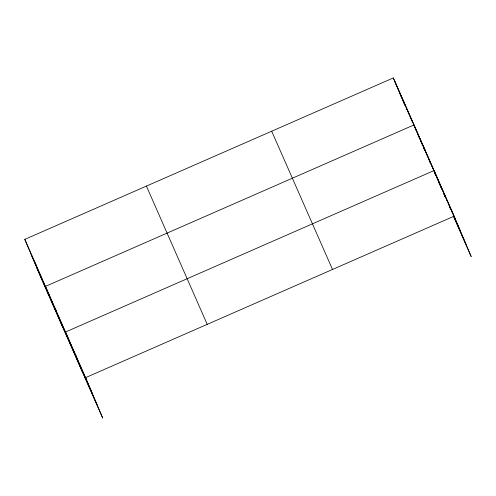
<?xml version="1.0" encoding="UTF-8"?>
<svg xmlns="http://www.w3.org/2000/svg" width="496" height="496" viewBox="0 0 496 496"><rect width="100%" height="100%" fill="white"/><g stroke="black" fill="none" stroke-linecap="round" stroke-linejoin="round"><path stroke-width="0.74" d="M454.113 216.182L85.61 377.63L102.697 418.072L41.887 279.818L24.8 239.376L393.303 77.928L454.113 216.182L471.2 256.624L453.257 215.841M394.425 80.588L455.235 218.835M399.695 93.056L405.771 106.882M406.385 108.264L407.297 110.335M407.904 111.718L409.727 115.866M410.031 116.56L411.246 119.325M411.854 120.708L412.765 122.779M413.379 124.161L416.721 131.769M417.328 133.151L420.062 139.37L413.98 124.936L45.477 286.384L62.558 326.827M430.1 162.18L420.366 140.058L422.177 144.342M430.404 162.874L440.436 185.684L434.05 170.556L65.546 332.004L82.627 372.446M447.429 201.581L440.739 186.378L441.942 189.255M448.037 202.963L452.904 214.024M453.511 215.407L460.505 231.31M429.139 160.512L430.051 162.589M434.614 172.955L435.525 175.026M438.569 181.939L439.481 184.016M440.088 185.399L441 187.469M444.038 194.382L444.949 196.459M449.512 206.826L450.424 208.903M453.468 215.816L465.93 244.156M271.696 131.204L332.512 269.458M146.407 186.099L207.216 324.347M24.8 239.376L86.738 380.283M31.192 254.504L92.002 392.758M36.617 267.35L97.427 405.604M444.081 193.366L445.203 196.025M444.056 194.246L444.962 196.391M424.012 147.746L425.134 150.4M423.386 147.2L424.588 150.052M403.639 101.432L404.761 104.086M393.303 77.928L400.297 94.482M400.898 95.908L401.803 98.053M402.405 99.479L403.31 101.618M403.911 103.05L404.817 105.189M75.578 354.814L76.7 357.473M55.509 309.194L56.631 311.848M35.135 262.88L36.264 265.534"/></g></svg>
